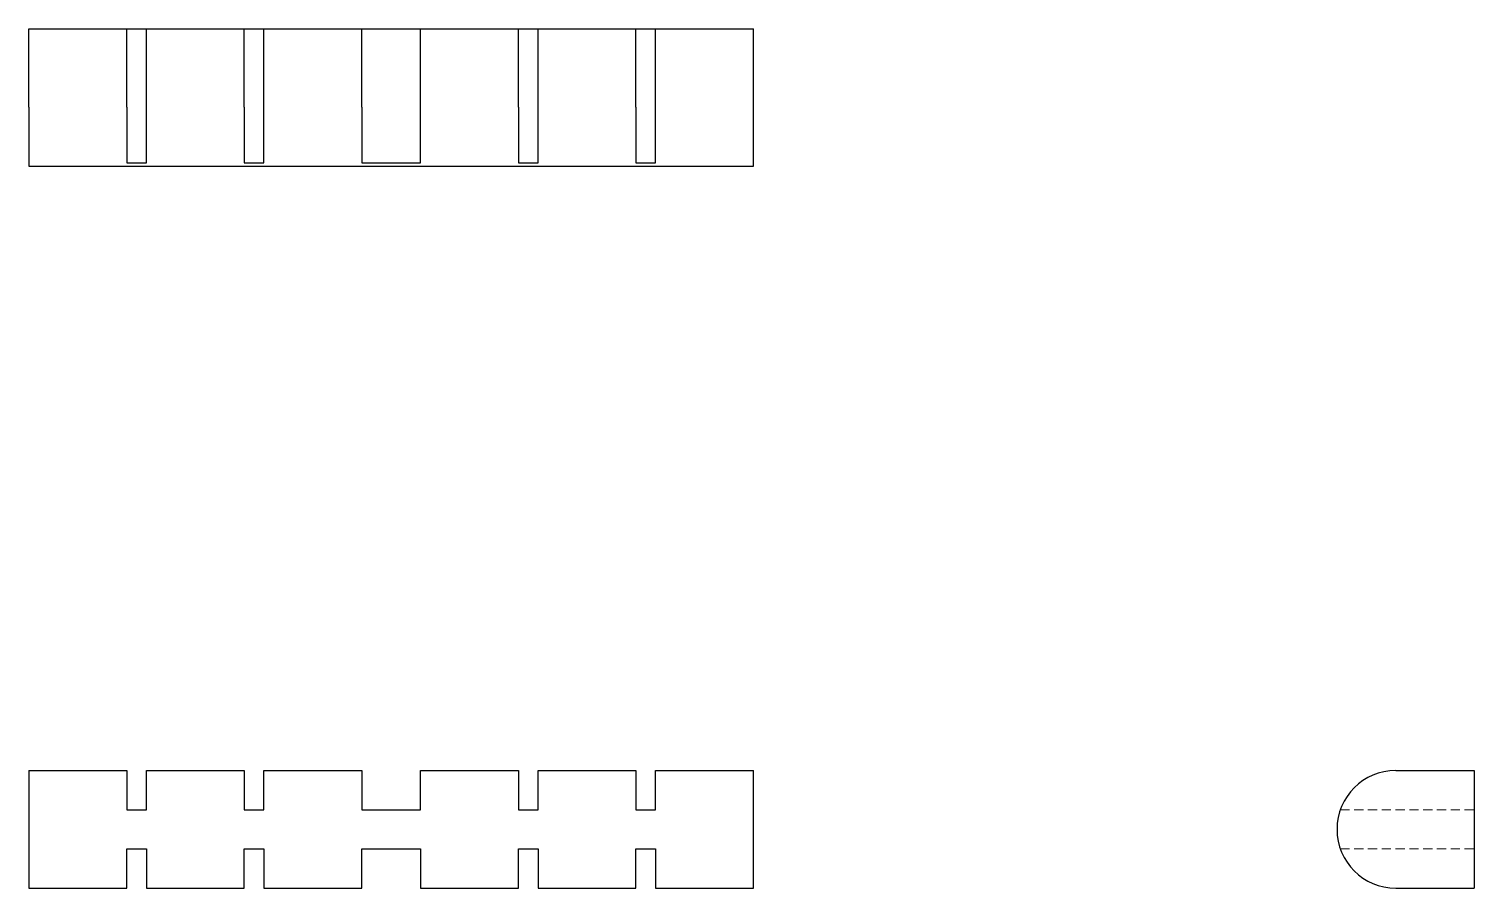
# Model space of a CAD drawing. Header units: millimetres. Extents: x 33 to 232, y 49 to 167.
import ezdxf

# ---------------------------------------------------------------- set-up
doc = ezdxf.new("R2010")
doc.units = ezdxf.units.MM
doc.linetypes.add('HIDDEN', pattern=[1.905, 1.27, -0.635])

msp = doc.modelspace()

# ---------------------------------------------------------------- linework, layer by layer
at = {"color": 7, "linetype": 'Continuous', "lineweight": 25}
for p, q in [((33, 167.46), (46.51, 167.46)), ((33, 156.65), (33, 167.46)), ((46.51, 156.65), (46.51, 167.46)), ((46.51, 167.46), (49.22, 167.46)), ((49.22, 167.46), (62.73, 167.46)), ((49.22, 156.65), (49.22, 167.46)), ((62.73, 156.65), (62.73, 167.46)), ((62.73, 167.46), (65.43, 167.46)), ((65.43, 167.46), (78.95, 167.46)), ((65.43, 156.65), (65.43, 167.46)), ((78.95, 156.65), (78.95, 167.46)), ((78.95, 167.46), (87.05, 167.46)), ((87.05, 167.46), (100.57, 167.46)), ((87.05, 156.65), (87.05, 167.46)), ((100.57, 156.65), (100.57, 167.46)), ((100.57, 167.46), (103.27, 167.46)), ((103.27, 167.46), (116.78, 167.46)), ((103.27, 156.65), (103.27, 167.46)), ((116.78, 156.65), (116.78, 167.46)), ((116.78, 167.46), (119.49, 167.46)), ((119.49, 167.46), (133, 167.46)), ((119.49, 156.65), (119.49, 167.46)), ((133, 156.65), (133, 167.46)), ((33, 156.65), (33, 148.54)), ((46.51, 156.65), (46.51, 149)), ((49.22, 149), (49.22, 156.65)), ((62.73, 156.65), (62.73, 149)), ((65.43, 149), (65.43, 156.65)), ((78.95, 156.65), (78.95, 149)), ((87.05, 149), (87.05, 156.65)), ((100.57, 156.65), (100.57, 149)), ((103.27, 149), (103.27, 156.65)), ((116.78, 156.65), (116.78, 149)), ((119.49, 149), (119.49, 156.65)), ((133, 148.54), (133, 156.65)), ((33, 148.54), (133, 148.54)), ((46.51, 149), (49.22, 149)), ((62.73, 149), (65.43, 149)), ((78.95, 149), (87.05, 149)), ((100.57, 149), (103.27, 149)), ((116.78, 149), (119.49, 149)), ((33, 65.11), (46.51, 65.11)), ((33, 65.11), (33, 48.89)), ((46.51, 65.11), (46.51, 59.7)), ((49.22, 59.7), (49.22, 65.11)), ((49.22, 65.11), (62.73, 65.11)), ((62.73, 65.11), (62.73, 59.7)), ((65.43, 59.7), (65.43, 65.11)), ((65.43, 65.11), (78.95, 65.11)), ((78.95, 65.11), (78.95, 59.7)), ((87.05, 59.7), (87.05, 65.11)), ((87.05, 65.11), (100.57, 65.11)), ((100.57, 65.11), (100.57, 59.7)), ((103.27, 59.7), (103.27, 65.11)), ((103.27, 65.11), (116.78, 65.11)), ((116.78, 65.11), (116.78, 59.7)), ((119.49, 59.7), (119.49, 65.11)), ((119.49, 65.11), (133, 65.11)), ((133, 48.89), (133, 65.11)), ((221.65, 65.11), (232.46, 65.11)), ((232.46, 65.11), (232.46, 48.89)), ((46.51, 59.7), (49.22, 59.7)), ((62.73, 59.7), (65.43, 59.7)), ((78.95, 59.7), (87.05, 59.7)), ((100.57, 59.7), (103.27, 59.7)), ((116.78, 59.7), (119.49, 59.7)), ((46.51, 54.3), (49.22, 54.3)), ((46.51, 48.89), (46.51, 54.3)), ((49.22, 54.3), (49.22, 48.89)), ((62.73, 54.3), (65.43, 54.3)), ((62.73, 48.89), (62.73, 54.3)), ((65.43, 54.3), (65.43, 48.89)), ((78.95, 54.3), (87.05, 54.3)), ((78.95, 48.89), (78.95, 54.3)), ((87.05, 54.3), (87.05, 48.89)), ((100.57, 54.3), (103.27, 54.3)), ((100.57, 48.89), (100.57, 54.3)), ((103.27, 54.3), (103.27, 48.89)), ((116.78, 54.3), (119.49, 54.3)), ((116.78, 48.89), (116.78, 54.3)), ((119.49, 54.3), (119.49, 48.89)), ((33, 48.89), (46.51, 48.89)), ((49.22, 48.89), (62.73, 48.89)), ((65.43, 48.89), (78.95, 48.89)), ((87.05, 48.89), (100.57, 48.89)), ((103.27, 48.89), (116.78, 48.89)), ((119.49, 48.89), (133, 48.89)), ((221.65, 48.89), (232.46, 48.89))]:
    msp.add_line(p, q, dxfattribs=at)
at = {"color": 7, "linetype": 'HIDDEN', "lineweight": 18}
for p, q in [((214, 59.7), (232.46, 59.7)), ((214, 54.3), (232.46, 54.3))]:
    msp.add_line(p, q, dxfattribs=at)
at = {"color": 7, "linetype": 'Continuous', "lineweight": 25}
msp.add_arc((221.65, 57), 8.11, 90, 270, dxfattribs=at)

doc.saveas('drawing.dxf')
